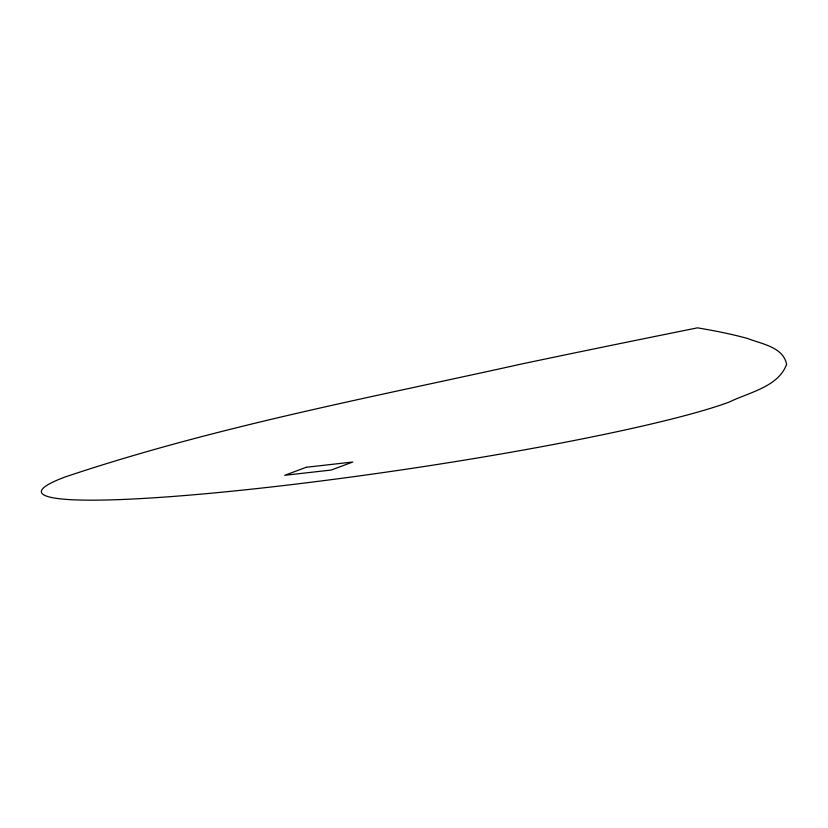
<?xml version="1.0" encoding="UTF-8"?>
<svg xmlns="http://www.w3.org/2000/svg" width="828" height="828" viewBox="0 0 828 828"><rect width="100%" height="100%" fill="white"/><g stroke="black" fill="none" stroke-linecap="round" stroke-linejoin="round"><path stroke-width="1.24" d="M786.6 364.268C778.455 386.945 748.76 392.431 729.406 401.994A359.859 30.739 -8.4 0 1 268.8 487.257A359.859 30.739 -8.4 0 1 65.433 476.866C214.204 426.948 368.977 397.916 521.899 363.916C580.387 351.631 638.926 339.646 697.518 327.847C714.336 330.693 731.093 333.922 747.539 338.476C761.294 343.868 783.34 346.994 786.6 364.268M306.308 467.261L284.728 475.293L331.21 470.045L352.79 462.024L306.308 467.261"/></g></svg>
